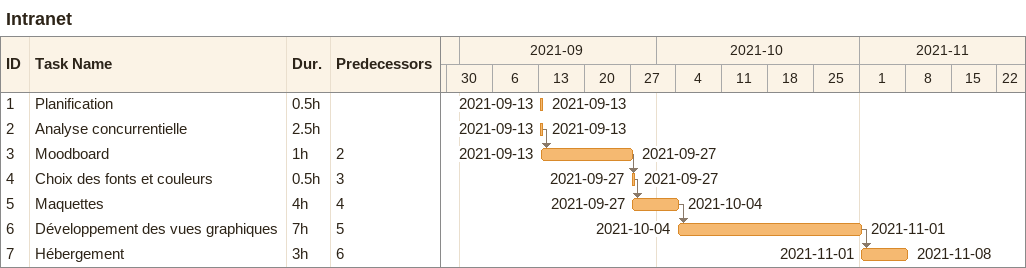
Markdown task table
Intranet

| ID | Task | Duration | Start | Finish | Predecessors |
|---|---|---|---|---|---|
| 1 | Planification | 0.5h | 2021-09-13 | 2021-09-13 |  |
| 2 | Analyse concurrentielle | 2.5h | 2021-09-13 | 2021-09-13 |  |
| 3 | Moodboard | 1h | 2021-09-13 | 2021-09-27 | 2 |
| 4 | Choix des fonts et couleurs | 0.5h | 2021-09-27 | 2021-09-27 | 3 |
| 5 | Maquettes | 4h | 2021-09-27 | 2021-10-04 | 4 |
| 6 | Développement des vues graphiques | 7h | 2021-10-04 | 2021-11-01 | 5 |
| 7 | Hébergement | 3h | 2021-11-01 | 2021-11-08 | 6 |
